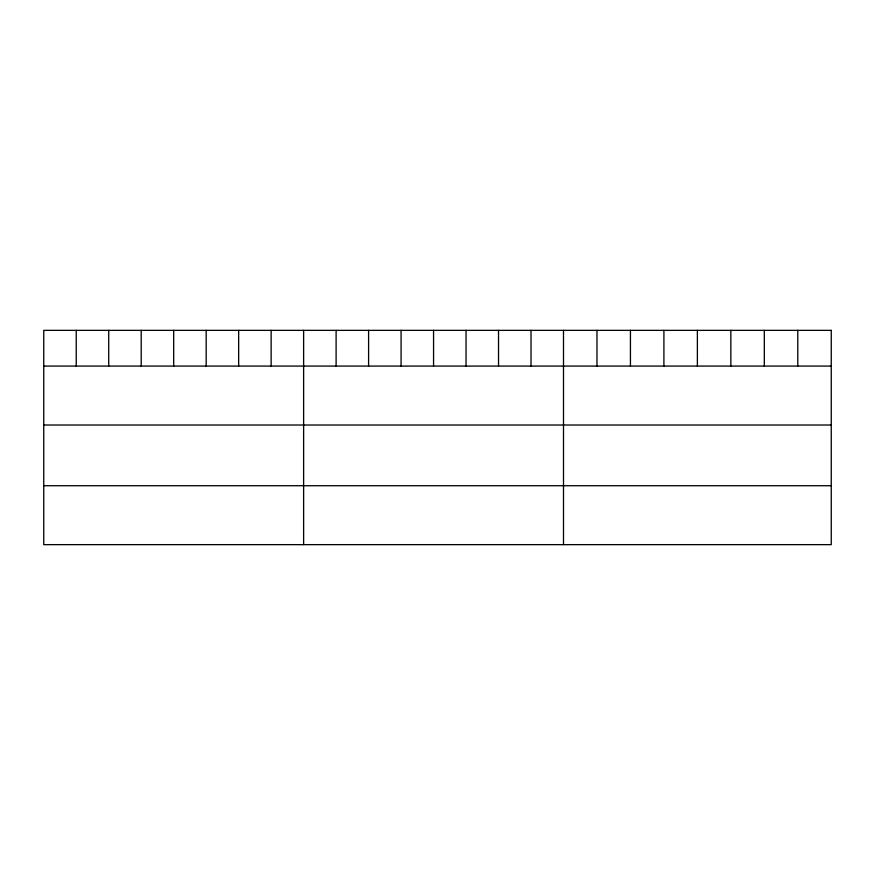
<?xml version="1.0" encoding="UTF-8"?>
<svg xmlns="http://www.w3.org/2000/svg" width="875" height="875" viewBox="0 0 875 875"><rect width="100%" height="100%" fill="white"/><g stroke="black" fill="none" stroke-linecap="round" stroke-linejoin="round"><path stroke-width="1.31" d="M43.75 366.078L831.25 366.078M43.75 425.009L831.25 425.009M43.75 485.723L831.25 485.723M797.781 330.356L797.781 366.078M764.312 330.356L764.312 366.078M730.844 330.356L730.844 366.078M697.375 330.356L697.375 366.078M663.906 330.356L663.906 366.078M630.438 330.356L630.438 366.078M596.969 330.356L596.969 366.078M563.5 330.356L563.5 544.644M531.016 330.356L531.016 366.078M498.531 330.356L498.531 366.078M466.047 330.356L466.047 366.078M433.562 330.356L433.562 366.078M401.078 330.356L401.078 366.078M368.594 330.356L368.594 366.078M336.109 330.356L336.109 366.078M303.625 330.356L303.625 544.644M271.141 330.356L271.141 366.078M238.656 330.356L238.656 366.078M206.172 330.356L206.172 366.078M173.688 330.356L173.688 366.078M141.203 330.356L141.203 366.078M108.719 330.356L108.719 366.078M76.234 330.356L76.234 366.078M831.25 330.356L43.75 330.356L43.75 544.644L831.25 544.644L831.25 330.356"/></g></svg>
